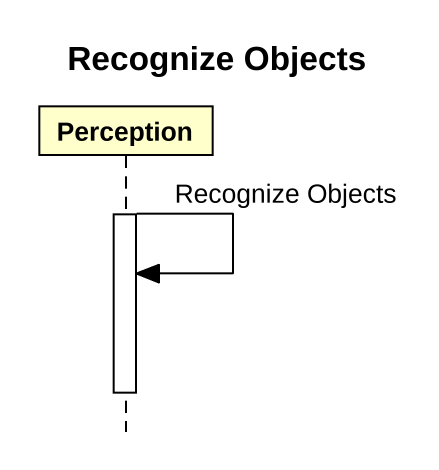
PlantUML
@startuml
title Recognize Objects
hide footbox
participant Perception

activate Perception
Perception -> Perception : Recognize Objects
deactivate Perception
@enduml
